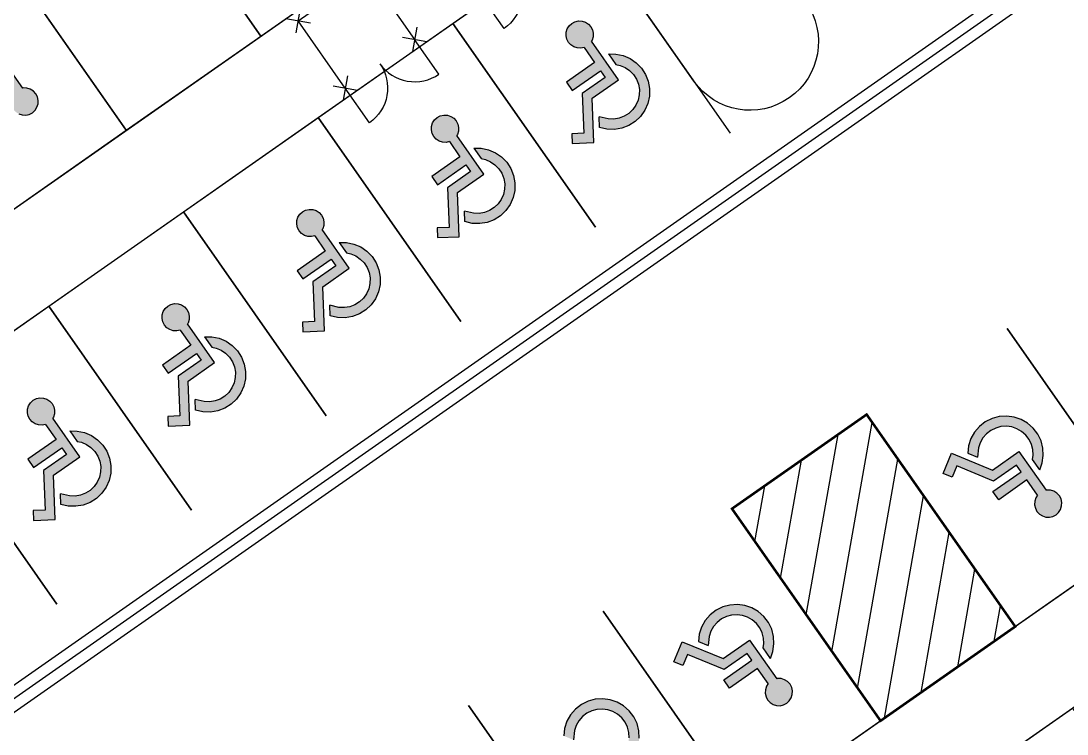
# Model space of a CAD drawing. Header units: millimetres. Extents: x 152904052 to 153933663, y 538271515 to 539240469.
# Drawn here: x 153229752 to 153250752, y 538763701 to 538778025 of the extents above; entities that cross this region are included whole.
import ezdxf

# ---------------------------------------------------------------- set-up
doc = ezdxf.new("R2010")
doc.units = ezdxf.units.MM
doc.layers.add('FENC', color=7, linetype='Continuous')
doc.layers.add('SCHM', color=9, linetype='Continuous')

# ---------------------------------------------------------------- blocks, each defined once
blk = doc.blocks.new('MF-2(H2000)')
for points in [[(48447494, 24728615), (48447141, 24728262)], [(48447141, 24728615), (48447494, 24728262)], [(48449194, 24728615), (48448841, 24728262)], [(48448841, 24728615), (48449194, 24728262)], [(48447494, 24726965), (48447141, 24726612)], [(48447141, 24726965), (48447494, 24726612)], [(48449194, 24726965), (48448841, 24726612)], [(48448841, 24726965), (48449194, 24726612)]]:
    blk.add_lwpolyline(points)
at = {"ltscale": 3}
blk.add_lwpolyline([(48447317, 24726788), (48447317, 24726788), (48447317, 24728438), (48449017, 24728438), (48449017, 24726788), (48449017, 24726788)], dxfattribs=at)
at = {"ltscale": 5}
for points in [[(48448167, 24726788, -0.414214), (48447317, 24725938), (48447317, 24726788)], [(48448167, 24726788, 0.414214), (48449017, 24725938), (48449017, 24726788)]]:
    blk.add_lwpolyline(points, format="xyb", dxfattribs=at)

msp = doc.modelspace()

# ---------------------------------------------------------------- hatches: boundary and pattern name
at = {"layer": 'SCHM'}
for points in [[(153240791.6, 538777541.7), (153240743.3, 538777594.4), (153240710.2, 538777657.9), (153240694.7, 538777727.8), (153240697.8, 538777799.3), (153240719.4, 538777867.5), (153240757.8, 538777927.9), (153240810.6, 538777976.2), (153240874.1, 538778009.3), (153240943.9, 538778024.8), (153241015.4, 538778021.7), (153241083.7, 538778000.1), (153241144, 538777961.7), (153241192.4, 538777908.9), (153241225.4, 538777845.4), (153241240.9, 538777775.6), (153241237.8, 538777704.1), (153241216.3, 538777635.8), (153241205.5, 538777618.9), (153241749.2, 538776842.5), (153241217.3, 538776470.1), (153241254.8, 538775583.9), (153240817.7, 538775565.4), (153240809.4, 538775760), (153241051.9, 538775770.3), (153241018.1, 538776568.4), (153241477.9, 538776890.4), (153241384.2, 538777024.1), (153240817.9, 538776627.6), (153240702.6, 538776792.3), (153241268.9, 538777188.8), (153241056, 538777492.8), (153240991.7, 538777478.6), (153240920.2, 538777481.7), (153240852, 538777503.2)], [(153229567.3, 538776311.5), (153229600.3, 538776248), (153229648.7, 538776195.3), (153229709.1, 538776156.8), (153229777.3, 538776135.3), (153229848.8, 538776132.2), (153229918.7, 538776147.7), (153229982.2, 538776180.7), (153230034.9, 538776229.1), (153230073.4, 538776289.4), (153230094.9, 538776357.7), (153230098, 538776429.2), (153230082.5, 538776499), (153230049.5, 538776562.5), (153230001.1, 538776615.3), (153229940.8, 538776653.7), (153229872.5, 538776675.3), (153229801, 538776678.4), (153229781.5, 538776674), (153229237.8, 538777450.5), (153228705.9, 538777078), (153227886, 538777416.4), (153227719.1, 538777011.9), (153227899.2, 538776937.6), (153227991.8, 538777162), (153228730.2, 538776857.2), (153229190, 538777179.1), (153229283.7, 538777045.4), (153228717.4, 538776648.9), (153228832.7, 538776484.2), (153229399, 538776880.7), (153229611.8, 538776576.7), (153229576.5, 538776521.1), (153229554.9, 538776452.9), (153229551.8, 538776381.4)], [(153241780.1, 538777132.6), (153241691.6, 538777151), (153241544.8, 538777360.6), (153241694.9, 538777359.5), (153241841.8, 538777328.9), (153241979.8, 538777270), (153242103.5, 538777185.2), (153242208.1, 538777077.6), (153242289.6, 538776951.6), (153242344.6, 538776812), (153242371.1, 538776664.3), (153242368.1, 538776514.3), (153242335.6, 538776367.8), (153242274.9, 538776230.5), (153242188.4, 538776107.9), (153242079.5, 538776004.7), (153241952.4, 538775924.9), (153241812.1, 538775871.7), (153241664.1, 538775847.1), (153241514.2, 538775852.1), (153241368.1, 538775886.5), (153241359.1, 538776099), (153241541.3, 538776056.1), (153241650.6, 538776052.5), (153241758.5, 538776070.4), (153241860.8, 538776109.2), (153241953.4, 538776167.4), (153242032.8, 538776242.6), (153242095.8, 538776332), (153242140, 538776432), (153242163.7, 538776538.8), (153242165.9, 538776648.1), (153242146.6, 538776755.8), (153242106.5, 538776857.5), (153242047.1, 538776949.4), (153241970.9, 538777027.8), (153241880.7, 538777089.6)], [(153238088.4, 538775648.9), (153238040.1, 538775701.6), (153238007, 538775765.1), (153237991.5, 538775835), (153237994.6, 538775906.5), (153238016.2, 538775974.7), (153238054.6, 538776035.1), (153238107.4, 538776083.4), (153238170.9, 538776116.5), (153238240.7, 538776132), (153238312.2, 538776128.8), (153238380.5, 538776107.3), (153238440.8, 538776068.9), (153238489.2, 538776016.1), (153238522.2, 538775952.6), (153238537.7, 538775882.8), (153238534.6, 538775811.3), (153238513.1, 538775743), (153238502.3, 538775726.1), (153239046, 538774949.7), (153238514.1, 538774577.3), (153238551.6, 538773691.1), (153238114.5, 538773672.6), (153238106.2, 538773867.2), (153238348.7, 538773877.5), (153238314.9, 538774675.6), (153238774.7, 538774997.6), (153238681, 538775131.3), (153238114.7, 538774734.8), (153237999.4, 538774899.5), (153238565.7, 538775296), (153238352.8, 538775600), (153238288.5, 538775585.8), (153238217, 538775588.9), (153238148.8, 538775610.4)], [(153239076.9, 538775239.8), (153238988.4, 538775258.2), (153238841.6, 538775467.8), (153238991.7, 538775466.7), (153239138.6, 538775436.1), (153239276.6, 538775377.2), (153239400.3, 538775292.3), (153239504.9, 538775184.8), (153239586.4, 538775058.8), (153239641.4, 538774919.2), (153239667.9, 538774771.5), (153239664.9, 538774621.5), (153239632.4, 538774475), (153239571.7, 538774337.7), (153239485.2, 538774215.1), (153239376.3, 538774111.9), (153239249.2, 538774032.1), (153239108.9, 538773978.9), (153238960.9, 538773954.3), (153238811, 538773959.3), (153238664.9, 538773993.7), (153238655.9, 538774206.2), (153238838.1, 538774163.3), (153238947.4, 538774159.7), (153239055.3, 538774177.6), (153239157.6, 538774216.4), (153239250.2, 538774274.6), (153239329.6, 538774349.8), (153239392.6, 538774439.2), (153239436.8, 538774539.2), (153239460.5, 538774646), (153239462.7, 538774755.3), (153239443.4, 538774863), (153239403.3, 538774964.7), (153239343.9, 538775056.6), (153239267.7, 538775135), (153239177.5, 538775196.8)], [(153235385.2, 538773756.1), (153235336.9, 538773808.8), (153235303.8, 538773872.3), (153235288.3, 538773942.2), (153235291.4, 538774013.7), (153235313, 538774081.9), (153235351.4, 538774142.3), (153235404.2, 538774190.6), (153235467.7, 538774223.7), (153235537.5, 538774239.2), (153235609, 538774236), (153235677.3, 538774214.5), (153235737.6, 538774176.1), (153235786, 538774123.3), (153235819, 538774059.8), (153235834.5, 538773990), (153235831.4, 538773918.5), (153235809.9, 538773850.2), (153235799.1, 538773833.3), (153236342.8, 538773056.9), (153235810.9, 538772684.5), (153235848.4, 538771798.3), (153235411.3, 538771779.8), (153235403, 538771974.4), (153235645.5, 538771984.7), (153235611.7, 538772782.8), (153236071.5, 538773104.7), (153235977.8, 538773238.5), (153235411.5, 538772842), (153235296.2, 538773006.7), (153235862.5, 538773403.2), (153235649.6, 538773707.2), (153235585.3, 538773693), (153235513.8, 538773696.1), (153235445.6, 538773717.6)], [(153236373.7, 538773347), (153236285.2, 538773365.4), (153236138.4, 538773575), (153236288.5, 538773573.9), (153236435.4, 538773543.3), (153236573.4, 538773484.4), (153236697.1, 538773399.5), (153236801.7, 538773292), (153236883.1, 538773166), (153236938.2, 538773026.4), (153236964.7, 538772878.7), (153236961.7, 538772728.7), (153236929.2, 538772582.2), (153236868.5, 538772444.9), (153236782, 538772322.3), (153236673.1, 538772219.1), (153236546, 538772139.3), (153236405.7, 538772086.1), (153236257.7, 538772061.5), (153236107.8, 538772066.5), (153235961.7, 538772100.9), (153235952.7, 538772313.4), (153236134.9, 538772270.5), (153236244.2, 538772266.9), (153236352.1, 538772284.8), (153236454.4, 538772323.6), (153236547, 538772381.8), (153236626.4, 538772457), (153236689.4, 538772546.4), (153236733.6, 538772646.4), (153236757.3, 538772753.2), (153236759.5, 538772862.5), (153236740.2, 538772970.2), (153236700.1, 538773071.9), (153236640.7, 538773163.8), (153236564.5, 538773242.2), (153236474.3, 538773304)], [(153232682, 538771863.3), (153232633.7, 538771916), (153232600.6, 538771979.5), (153232585.1, 538772049.4), (153232588.2, 538772120.9), (153232609.8, 538772189.1), (153232648.2, 538772249.5), (153232701, 538772297.8), (153232764.5, 538772330.9), (153232834.3, 538772346.4), (153232905.8, 538772343.2), (153232974.1, 538772321.7), (153233034.4, 538772283.3), (153233082.8, 538772230.5), (153233115.8, 538772167), (153233131.3, 538772097.2), (153233128.2, 538772025.7), (153233106.7, 538771957.4), (153233095.9, 538771940.5), (153233639.6, 538771164.1), (153233107.7, 538770791.7), (153233145.2, 538769905.5), (153232708.1, 538769887), (153232699.8, 538770081.6), (153232942.3, 538770091.9), (153232908.5, 538770890), (153233368.3, 538771211.9), (153233274.6, 538771345.7), (153232708.3, 538770949.2), (153232593, 538771113.9), (153233159.3, 538771510.4), (153232946.4, 538771814.4), (153232882.1, 538771800.2), (153232810.6, 538771803.3), (153232742.4, 538771824.8)], [(153233670.5, 538771454.1), (153233582, 538771472.6), (153233435.2, 538771682.2), (153233585.3, 538771681.1), (153233732.2, 538771650.5), (153233870.2, 538771591.6), (153233993.9, 538771506.7), (153234098.5, 538771399.2), (153234179.9, 538771273.2), (153234235, 538771133.6), (153234261.5, 538770985.9), (153234258.5, 538770835.9), (153234226, 538770689.4), (153234165.3, 538770552.1), (153234078.8, 538770429.5), (153233969.9, 538770326.3), (153233842.8, 538770246.5), (153233702.5, 538770193.3), (153233554.5, 538770168.7), (153233404.6, 538770173.7), (153233258.5, 538770208.1), (153233249.5, 538770420.6), (153233431.7, 538770377.7), (153233541, 538770374.1), (153233648.9, 538770392), (153233751.1, 538770430.8), (153233843.8, 538770489), (153233923.2, 538770564.2), (153233986.2, 538770653.6), (153234030.4, 538770753.6), (153234054.1, 538770860.4), (153234056.3, 538770969.7), (153234037, 538771077.4), (153233996.9, 538771179.1), (153233937.5, 538771271), (153233861.3, 538771349.4), (153233771.1, 538771411.2)], [(153229978.8, 538769970.5), (153229930.5, 538770023.2), (153229897.4, 538770086.7), (153229881.9, 538770156.6), (153229885, 538770228.1), (153229906.6, 538770296.3), (153229945, 538770356.7), (153229997.8, 538770405), (153230061.3, 538770438.1), (153230131.1, 538770453.6), (153230202.6, 538770450.4), (153230270.9, 538770428.9), (153230331.2, 538770390.5), (153230379.6, 538770337.7), (153230412.6, 538770274.2), (153230428.1, 538770204.4), (153230425, 538770132.9), (153230403.5, 538770064.6), (153230392.7, 538770047.7), (153230936.4, 538769271.3), (153230404.5, 538768898.9), (153230442, 538768012.7), (153230004.9, 538767994.2), (153229996.6, 538768188.8), (153230239.1, 538768199.1), (153230205.3, 538768997.2), (153230665.1, 538769319.1), (153230571.4, 538769452.9), (153230005.1, 538769056.4), (153229889.8, 538769221.1), (153230456.1, 538769617.6), (153230243.2, 538769921.6), (153230178.9, 538769907.4), (153230107.4, 538769910.5), (153230039.2, 538769932)], [(153250068.4, 538769305.5), (153250055.5, 538769216), (153250202.3, 538769006.4), (153250252.6, 538769147.8), (153250274.1, 538769296.3), (153250265.9, 538769446.1), (153250228.5, 538769591.4), (153250163.2, 538769726.5), (153250072.6, 538769846.1), (153249960.3, 538769945.6), (153249830.6, 538770021), (153249688.5, 538770069.4), (153249539.8, 538770089), (153249390.1, 538770078.9), (153249245.3, 538770039.6), (153249111, 538769972.6), (153248992.6, 538769880.5), (153248894.6, 538769766.8), (153248820.9, 538769636.2), (153248774.3, 538769493.5), (153248756.6, 538769344.5), (153248953.3, 538769263.4), (153248975.3, 538769449.3), (153249009.2, 538769553.2), (153249063, 538769648.5), (153249134.4, 538769731.3), (153249220.7, 538769798.4), (153249318.6, 538769847.3), (153249424.1, 538769876), (153249533.2, 538769883.3), (153249641.7, 538769869), (153249745.2, 538769833.7), (153249839.7, 538769778.7), (153249921.6, 538769706.3), (153249987.6, 538769619.1), (153250035.2, 538769520.6), (153250062.5, 538769414.7)], [(153230967.3, 538769561.3), (153230878.8, 538769579.8), (153230732, 538769789.4), (153230882.1, 538769788.3), (153231029, 538769757.7), (153231167, 538769698.8), (153231290.7, 538769613.9), (153231395.3, 538769506.4), (153231476.7, 538769380.3), (153231531.8, 538769240.8), (153231558.3, 538769093.1), (153231555.3, 538768943.1), (153231522.8, 538768796.6), (153231462.1, 538768659.3), (153231375.6, 538768536.7), (153231266.7, 538768433.5), (153231139.6, 538768353.7), (153230999.3, 538768300.5), (153230851.3, 538768275.9), (153230701.4, 538768280.9), (153230555.3, 538768315.3), (153230546.3, 538768527.8), (153230728.5, 538768484.9), (153230837.8, 538768481.3), (153230945.7, 538768499.2), (153231047.9, 538768538), (153231140.6, 538768596.1), (153231220, 538768671.4), (153231283, 538768760.8), (153231327.2, 538768860.8), (153231350.9, 538768967.6), (153231353.1, 538769076.9), (153231333.8, 538769184.6), (153231293.7, 538769286.3), (153231234.3, 538769378.2), (153231158.1, 538769456.6), (153231067.9, 538769518.4)], [(153250114.8, 538768236.7), (153250147.8, 538768173.2), (153250196.2, 538768120.4), (153250256.6, 538768082), (153250324.8, 538768060.5), (153250396.3, 538768057.3), (153250466.2, 538768072.8), (153250529.7, 538768105.9), (153250582.4, 538768154.2), (153250620.9, 538768214.6), (153250642.4, 538768282.8), (153250645.5, 538768354.3), (153250630, 538768424.2), (153250597, 538768487.7), (153250548.6, 538768540.5), (153250488.3, 538768578.9), (153250420, 538768600.4), (153250348.5, 538768603.5), (153250329, 538768599.2), (153249785.3, 538769375.6), (153249253.4, 538769003.2), (153248433.5, 538769341.6), (153248266.6, 538768937.1), (153248446.7, 538768862.8), (153248539.3, 538769087.2), (153249277.7, 538768782.4), (153249737.5, 538769104.3), (153249831.2, 538768970.6), (153249264.9, 538768574.1), (153249380.2, 538768409.4), (153249946.5, 538768805.9), (153250159.3, 538768501.9), (153250124, 538768446.3), (153250102.4, 538768378), (153250099.3, 538768306.6)], [(153244662, 538765519.9), (153244649.1, 538765430.5), (153244795.9, 538765220.8), (153244846.1, 538765362.2), (153244867.6, 538765510.7), (153244859.5, 538765660.5), (153244822.1, 538765805.8), (153244756.8, 538765940.9), (153244666.2, 538766060.5), (153244553.8, 538766160), (153244424.1, 538766235.4), (153244282.1, 538766283.9), (153244133.4, 538766303.4), (153243983.6, 538766293.4), (153243838.8, 538766254), (153243704.6, 538766187), (153243586.2, 538766094.9), (153243488.2, 538765981.3), (153243414.4, 538765850.6), (153243367.8, 538765707.9), (153243350.2, 538765558.9), (153243546.8, 538765477.8), (153243568.8, 538765663.7), (153243602.8, 538765767.6), (153243656.5, 538765862.9), (153243728, 538765945.7), (153243814.3, 538766012.9), (153243912.1, 538766061.7), (153244017.7, 538766090.4), (153244126.8, 538766097.7), (153244235.2, 538766083.5), (153244338.8, 538766048.2), (153244433.3, 538765993.2), (153244515.2, 538765920.7), (153244581.2, 538765833.5), (153244628.8, 538765735), (153244656.1, 538765629.1)], [(153244708.4, 538764451.1), (153244741.4, 538764387.6), (153244789.8, 538764334.9), (153244850.1, 538764296.4), (153244918.4, 538764274.9), (153244989.9, 538764271.8), (153245059.7, 538764287.3), (153245123.2, 538764320.3), (153245176, 538764368.7), (153245214.4, 538764429), (153245236, 538764497.3), (153245239.1, 538764568.8), (153245223.6, 538764638.6), (153245190.6, 538764702.1), (153245142.2, 538764754.9), (153245081.8, 538764793.3), (153245013.6, 538764814.9), (153244942.1, 538764818), (153244922.6, 538764813.6), (153244378.9, 538765590.1), (153243847, 538765217.6), (153243027.1, 538765556), (153242860.2, 538765151.5), (153243040.3, 538765077.2), (153243132.9, 538765301.6), (153243871.3, 538764996.8), (153244331.1, 538765318.7), (153244424.7, 538765185), (153243858.5, 538764788.5), (153243973.8, 538764623.8), (153244540, 538765020.3), (153244752.9, 538764716.3), (153244717.5, 538764660.7), (153244696, 538764592.5), (153244692.9, 538764521)], [(153241958.8, 538763627.1), (153241945.9, 538763537.7), (153242092.7, 538763328), (153242142.9, 538763469.4), (153242164.4, 538763617.9), (153242156.3, 538763767.7), (153242118.9, 538763913), (153242053.6, 538764048.1), (153241963, 538764167.7), (153241850.6, 538764267.2), (153241720.9, 538764342.6), (153241578.9, 538764391.1), (153241430.1, 538764410.6), (153241280.4, 538764400.6), (153241135.6, 538764361.2), (153241001.4, 538764294.2), (153240883, 538764202.1), (153240785, 538764088.5), (153240711.2, 538763957.8), (153240664.6, 538763815.1), (153240647, 538763666.1), (153240843.6, 538763585), (153240865.6, 538763770.9), (153240899.6, 538763874.8), (153240953.3, 538763970.1), (153241024.8, 538764052.9), (153241111.1, 538764120.1), (153241208.9, 538764168.9), (153241314.5, 538764197.6), (153241423.6, 538764204.9), (153241532, 538764190.7), (153241635.6, 538764155.4), (153241730.1, 538764100.4), (153241812, 538764027.9), (153241878, 538763940.7), (153241925.6, 538763842.2), (153241952.9, 538763736.3)]]:
    msp.add_hatch(color=256, dxfattribs=at).paths.add_polyline_path(points)
h = msp.add_hatch(dxfattribs=at)
h.set_pattern_fill('ANSI31', color=256, scale=200, angle=35)
h.set_pattern_definition([(80, (122940944.1, 494508698.3), (-625.352923, 110.266593), [])])
h.paths.add_polyline_path([(153247008, 538763967.6), (153249711.2, 538765860.4), (153246728.6, 538770120), (153244025.4, 538768227.2)])

# ---------------------------------------------------------------- linework, layer by layer
for p, q in [((153240757.8, 538777927.9), (153240810.6, 538777976.2)), ((153240810.6, 538777976.2), (153240874.1, 538778009.3)), ((153240874.1, 538778009.3), (153240943.9, 538778024.8)), ((153240943.9, 538778024.8), (153241015.4, 538778021.7)), ((153241015.4, 538778021.7), (153241083.7, 538778000.1)), ((153241083.7, 538778000.1), (153241144, 538777961.7)), ((153241144, 538777961.7), (153241192.4, 538777908.9)), ((153240694.7, 538777727.8), (153240697.8, 538777799.3)), ((153240697.8, 538777799.3), (153240719.4, 538777867.5)), ((153240719.4, 538777867.5), (153240757.8, 538777927.9)), ((153241192.4, 538777908.9), (153241225.4, 538777845.4)), ((153241225.4, 538777845.4), (153241240.9, 538777775.6)), ((153241240.9, 538777775.6), (153241237.8, 538777704.1)), ((153240710.2, 538777657.9), (153240694.7, 538777727.8)), ((153240743.3, 538777594.4), (153240710.2, 538777657.9)), ((153240791.6, 538777541.7), (153240743.3, 538777594.4)), ((153240852, 538777503.2), (153240791.6, 538777541.7)), ((153241216.3, 538777635.8), (153241205.5, 538777618.9)), ((153241749.2, 538776842.5), (153241205.5, 538777618.9)), ((153241237.8, 538777704.1), (153241216.3, 538777635.8)), ((153229237.8, 538777450.5), (153229781.5, 538776674)), ((153240920.2, 538777481.7), (153240852, 538777503.2)), ((153240991.7, 538777478.6), (153240920.2, 538777481.7)), ((153241056, 538777492.8), (153240991.7, 538777478.6)), ((153241056, 538777492.8), (153241268.9, 538777188.8)), ((153241544.8, 538777360.6), (153241691.6, 538777151)), ((153241544.8, 538777360.6), (153241694.9, 538777359.5)), ((153241694.9, 538777359.5), (153241841.8, 538777328.9)), ((153241841.8, 538777328.9), (153241979.8, 538777270)), ((153241268.9, 538777188.8), (153240702.6, 538776792.3)), ((153241691.6, 538777151), (153241780.1, 538777132.6)), ((153241780.1, 538777132.6), (153241880.7, 538777089.6)), ((153241979.8, 538777270), (153242103.5, 538777185.2)), ((153242103.5, 538777185.2), (153242208.1, 538777077.6)), ((153240817.9, 538776627.6), (153241384.2, 538777024.1)), ((153241384.2, 538777024.1), (153241477.9, 538776890.4)), ((153241880.7, 538777089.6), (153241970.9, 538777027.8)), ((153241970.9, 538777027.8), (153242047.1, 538776949.4)), ((153242047.1, 538776949.4), (153242106.5, 538776857.5)), ((153242208.1, 538777077.6), (153242289.6, 538776951.6)), ((153242289.6, 538776951.6), (153242344.6, 538776812)), ((153240702.6, 538776792.3), (153240817.9, 538776627.6)), ((153241477.9, 538776890.4), (153241018.1, 538776568.4)), ((153241217.3, 538776470.1), (153241749.2, 538776842.5)), ((153242106.5, 538776857.5), (153242146.6, 538776755.8)), ((153242146.6, 538776755.8), (153242165.9, 538776648.1)), ((153242344.6, 538776812), (153242371.1, 538776664.3)), ((153229801, 538776678.4), (153229781.5, 538776674)), ((153229872.5, 538776675.3), (153229801, 538776678.4)), ((153229940.8, 538776653.7), (153229872.5, 538776675.3)), ((153230001.1, 538776615.3), (153229940.8, 538776653.7)), ((153230049.5, 538776562.5), (153230001.1, 538776615.3)), ((153230082.5, 538776499), (153230049.5, 538776562.5)), ((153230098, 538776429.2), (153230082.5, 538776499)), ((153241018.1, 538776568.4), (153241051.9, 538775770.3)), ((153242163.7, 538776538.8), (153242140, 538776432)), ((153242165.9, 538776648.1), (153242163.7, 538776538.8)), ((153242368.1, 538776514.3), (153242335.6, 538776367.8)), ((153242371.1, 538776664.3), (153242368.1, 538776514.3)), ((153230034.9, 538776229.1), (153230073.4, 538776289.4)), ((153230073.4, 538776289.4), (153230094.9, 538776357.7)), ((153230094.9, 538776357.7), (153230098, 538776429.2)), ((153241254.8, 538775583.9), (153241217.3, 538776470.1)), ((153242095.8, 538776332), (153242032.8, 538776242.6)), ((153242140, 538776432), (153242095.8, 538776332)), ((153242335.6, 538776367.8), (153242274.9, 538776230.5)), ((153229709.1, 538776156.8), (153229777.3, 538776135.3)), ((153229777.3, 538776135.3), (153229848.8, 538776132.2)), ((153229848.8, 538776132.2), (153229918.7, 538776147.7)), ((153229918.7, 538776147.7), (153229982.2, 538776180.7)), ((153229982.2, 538776180.7), (153230034.9, 538776229.1)), ((153238054.6, 538776035.1), (153238107.4, 538776083.4)), ((153238107.4, 538776083.4), (153238170.9, 538776116.5)), ((153238170.9, 538776116.5), (153238240.7, 538776132)), ((153238240.7, 538776132), (153238312.2, 538776128.8)), ((153238312.2, 538776128.8), (153238380.5, 538776107.3)), ((153238380.5, 538776107.3), (153238440.8, 538776068.9)), ((153238440.8, 538776068.9), (153238489.2, 538776016.1)), ((153241368.1, 538775886.5), (153241359.1, 538776099)), ((153241541.3, 538776056.1), (153241359.1, 538776099)), ((153241758.5, 538776070.4), (153241650.6, 538776052.5)), ((153241860.8, 538776109.2), (153241758.5, 538776070.4)), ((153241953.4, 538776167.4), (153241860.8, 538776109.2)), ((153242032.8, 538776242.6), (153241953.4, 538776167.4)), ((153242188.4, 538776107.9), (153242079.5, 538776004.7)), ((153242274.9, 538776230.5), (153242188.4, 538776107.9)), ((153237991.5, 538775835), (153237994.6, 538775906.5)), ((153237994.6, 538775906.5), (153238016.2, 538775974.7)), ((153238016.2, 538775974.7), (153238054.6, 538776035.1)), ((153238489.2, 538776016.1), (153238522.2, 538775952.6)), ((153238522.2, 538775952.6), (153238537.7, 538775882.8)), ((153238537.7, 538775882.8), (153238534.6, 538775811.3)), ((153241514.2, 538775852.1), (153241368.1, 538775886.5)), ((153241650.6, 538776052.5), (153241541.3, 538776056.1)), ((153241812.1, 538775871.7), (153241664.1, 538775847.1)), ((153241952.4, 538775924.9), (153241812.1, 538775871.7)), ((153242079.5, 538776004.7), (153241952.4, 538775924.9)), ((153238007, 538775765.1), (153237991.5, 538775835)), ((153238040.1, 538775701.6), (153238007, 538775765.1)), ((153238088.4, 538775648.9), (153238040.1, 538775701.6)), ((153238148.8, 538775610.4), (153238088.4, 538775648.9)), ((153238513.1, 538775743), (153238502.3, 538775726.1)), ((153239046, 538774949.7), (153238502.3, 538775726.1)), ((153238534.6, 538775811.3), (153238513.1, 538775743)), ((153241051.9, 538775770.3), (153240809.4, 538775760)), ((153240809.4, 538775760), (153240817.7, 538775565.4)), ((153241664.1, 538775847.1), (153241514.2, 538775852.1)), ((153238217, 538775588.9), (153238148.8, 538775610.4)), ((153238288.5, 538775585.8), (153238217, 538775588.9)), ((153238352.8, 538775600), (153238288.5, 538775585.8)), ((153238352.8, 538775600), (153238565.7, 538775296)), ((153238841.6, 538775467.8), (153238988.4, 538775258.2)), ((153238841.6, 538775467.8), (153238991.7, 538775466.7)), ((153238991.7, 538775466.7), (153239138.6, 538775436.1)), ((153240817.7, 538775565.4), (153241254.8, 538775583.9)), ((153238565.7, 538775296), (153237999.4, 538774899.5)), ((153238988.4, 538775258.2), (153239076.9, 538775239.8)), ((153239076.9, 538775239.8), (153239177.5, 538775196.8)), ((153239138.6, 538775436.1), (153239276.6, 538775377.2)), ((153239276.6, 538775377.2), (153239400.3, 538775292.3)), ((153239400.3, 538775292.3), (153239504.9, 538775184.8)), ((153238114.7, 538774734.8), (153238681, 538775131.3)), ((153238681, 538775131.3), (153238774.7, 538774997.6)), ((153239177.5, 538775196.8), (153239267.7, 538775135)), ((153239267.7, 538775135), (153239343.9, 538775056.6)), ((153239343.9, 538775056.6), (153239403.3, 538774964.7)), ((153239504.9, 538775184.8), (153239586.4, 538775058.8)), ((153239586.4, 538775058.8), (153239641.4, 538774919.2)), ((153237999.4, 538774899.5), (153238114.7, 538774734.8)), ((153238774.7, 538774997.6), (153238314.9, 538774675.6)), ((153238514.1, 538774577.3), (153239046, 538774949.7)), ((153239403.3, 538774964.7), (153239443.4, 538774863)), ((153239443.4, 538774863), (153239462.7, 538774755.3)), ((153239641.4, 538774919.2), (153239667.9, 538774771.5)), ((153238314.9, 538774675.6), (153238348.7, 538773877.5)), ((153239460.5, 538774646), (153239436.8, 538774539.2)), ((153239462.7, 538774755.3), (153239460.5, 538774646)), ((153239664.9, 538774621.5), (153239632.4, 538774475)), ((153239667.9, 538774771.5), (153239664.9, 538774621.5)), ((153238551.6, 538773691.1), (153238514.1, 538774577.3)), ((153239392.6, 538774439.2), (153239329.6, 538774349.8)), ((153239436.8, 538774539.2), (153239392.6, 538774439.2)), ((153239632.4, 538774475), (153239571.7, 538774337.7)), ((153235351.4, 538774142.3), (153235404.2, 538774190.6)), ((153235404.2, 538774190.6), (153235467.7, 538774223.7)), ((153235467.7, 538774223.7), (153235537.5, 538774239.2)), ((153235537.5, 538774239.2), (153235609, 538774236)), ((153235609, 538774236), (153235677.3, 538774214.5)), ((153235677.3, 538774214.5), (153235737.6, 538774176.1)), ((153238664.9, 538773993.7), (153238655.9, 538774206.2)), ((153238838.1, 538774163.3), (153238655.9, 538774206.2)), ((153239157.6, 538774216.4), (153239055.3, 538774177.6)), ((153239250.2, 538774274.6), (153239157.6, 538774216.4)), ((153239329.6, 538774349.8), (153239250.2, 538774274.6)), ((153239485.2, 538774215.1), (153239376.3, 538774111.9)), ((153239571.7, 538774337.7), (153239485.2, 538774215.1)), ((153235288.3, 538773942.2), (153235291.4, 538774013.7)), ((153235291.4, 538774013.7), (153235313, 538774081.9)), ((153235313, 538774081.9), (153235351.4, 538774142.3)), ((153235737.6, 538774176.1), (153235786, 538774123.3)), ((153235786, 538774123.3), (153235819, 538774059.8)), ((153235819, 538774059.8), (153235834.5, 538773990)), ((153235834.5, 538773990), (153235831.4, 538773918.5)), ((153238811, 538773959.3), (153238664.9, 538773993.7)), ((153238947.4, 538774159.7), (153238838.1, 538774163.3)), ((153239055.3, 538774177.6), (153238947.4, 538774159.7)), ((153239108.9, 538773978.9), (153238960.9, 538773954.3)), ((153239249.2, 538774032.1), (153239108.9, 538773978.9)), ((153239376.3, 538774111.9), (153239249.2, 538774032.1)), ((153235303.8, 538773872.3), (153235288.3, 538773942.2)), ((153235336.9, 538773808.8), (153235303.8, 538773872.3)), ((153235385.2, 538773756.1), (153235336.9, 538773808.8)), ((153235809.9, 538773850.2), (153235799.1, 538773833.3)), ((153236342.8, 538773056.9), (153235799.1, 538773833.3)), ((153235831.4, 538773918.5), (153235809.9, 538773850.2)), ((153238348.7, 538773877.5), (153238106.2, 538773867.2)), ((153238106.2, 538773867.2), (153238114.5, 538773672.6)), ((153238960.9, 538773954.3), (153238811, 538773959.3)), ((153235445.6, 538773717.6), (153235385.2, 538773756.1)), ((153235513.8, 538773696.1), (153235445.6, 538773717.6)), ((153235585.3, 538773693), (153235513.8, 538773696.1)), ((153235649.6, 538773707.2), (153235585.3, 538773693)), ((153235649.6, 538773707.2), (153235862.5, 538773403.2)), ((153236138.4, 538773575), (153236285.2, 538773365.4)), ((153236138.4, 538773575), (153236288.5, 538773573.9)), ((153236288.5, 538773573.9), (153236435.4, 538773543.3)), ((153238114.5, 538773672.6), (153238551.6, 538773691.1)), ((153235862.5, 538773403.2), (153235296.2, 538773006.7)), ((153236285.2, 538773365.4), (153236373.7, 538773347)), ((153236373.7, 538773347), (153236474.3, 538773304)), ((153236435.4, 538773543.3), (153236573.4, 538773484.4)), ((153236573.4, 538773484.4), (153236697.1, 538773399.5)), ((153236697.1, 538773399.5), (153236801.7, 538773292)), ((153235411.5, 538772842), (153235977.8, 538773238.5)), ((153235977.8, 538773238.5), (153236071.5, 538773104.7)), ((153236474.3, 538773304), (153236564.5, 538773242.2)), ((153236564.5, 538773242.2), (153236640.7, 538773163.8)), ((153236640.7, 538773163.8), (153236700.1, 538773071.9)), ((153236801.7, 538773292), (153236883.1, 538773166)), ((153236883.1, 538773166), (153236938.2, 538773026.4)), ((153235296.2, 538773006.7), (153235411.5, 538772842)), ((153236071.5, 538773104.7), (153235611.7, 538772782.8)), ((153235810.9, 538772684.5), (153236342.8, 538773056.9)), ((153236700.1, 538773071.9), (153236740.2, 538772970.2)), ((153236740.2, 538772970.2), (153236759.5, 538772862.5)), ((153236938.2, 538773026.4), (153236964.7, 538772878.7)), ((153235611.7, 538772782.8), (153235645.5, 538771984.7)), ((153236757.3, 538772753.2), (153236733.6, 538772646.4)), ((153236759.5, 538772862.5), (153236757.3, 538772753.2)), ((153236961.7, 538772728.7), (153236929.2, 538772582.2)), ((153236964.7, 538772878.7), (153236961.7, 538772728.7)), ((153235848.4, 538771798.3), (153235810.9, 538772684.5)), ((153236689.4, 538772546.4), (153236626.4, 538772457)), ((153236733.6, 538772646.4), (153236689.4, 538772546.4)), ((153236929.2, 538772582.2), (153236868.5, 538772444.9)), ((153232648.2, 538772249.5), (153232701, 538772297.8)), ((153232701, 538772297.8), (153232764.5, 538772330.9)), ((153232764.5, 538772330.9), (153232834.3, 538772346.4)), ((153232834.3, 538772346.4), (153232905.8, 538772343.2)), ((153232905.8, 538772343.2), (153232974.1, 538772321.7)), ((153232974.1, 538772321.7), (153233034.4, 538772283.3)), ((153235961.7, 538772100.9), (153235952.7, 538772313.4)), ((153236134.9, 538772270.5), (153235952.7, 538772313.4)), ((153236454.4, 538772323.6), (153236352.1, 538772284.8)), ((153236547, 538772381.8), (153236454.4, 538772323.6)), ((153236626.4, 538772457), (153236547, 538772381.8)), ((153236782, 538772322.3), (153236673.1, 538772219.1)), ((153236868.5, 538772444.9), (153236782, 538772322.3)), ((153232585.1, 538772049.4), (153232588.2, 538772120.9)), ((153232588.2, 538772120.9), (153232609.8, 538772189.1)), ((153232609.8, 538772189.1), (153232648.2, 538772249.5)), ((153233034.4, 538772283.3), (153233082.8, 538772230.5)), ((153233082.8, 538772230.5), (153233115.8, 538772167)), ((153233115.8, 538772167), (153233131.3, 538772097.2)), ((153233131.3, 538772097.2), (153233128.2, 538772025.7)), ((153236107.8, 538772066.5), (153235961.7, 538772100.9)), ((153236244.2, 538772266.9), (153236134.9, 538772270.5)), ((153236352.1, 538772284.8), (153236244.2, 538772266.9)), ((153236405.7, 538772086.1), (153236257.7, 538772061.5)), ((153236546, 538772139.3), (153236405.7, 538772086.1)), ((153236673.1, 538772219.1), (153236546, 538772139.3)), ((153232600.6, 538771979.5), (153232585.1, 538772049.4)), ((153232633.7, 538771916), (153232600.6, 538771979.5)), ((153232682, 538771863.3), (153232633.7, 538771916)), ((153233106.7, 538771957.4), (153233095.9, 538771940.5)), ((153233639.6, 538771164.1), (153233095.9, 538771940.5)), ((153233128.2, 538772025.7), (153233106.7, 538771957.4)), ((153235645.5, 538771984.7), (153235403, 538771974.4)), ((153235403, 538771974.4), (153235411.3, 538771779.8)), ((153236257.7, 538772061.5), (153236107.8, 538772066.5)), ((153232742.4, 538771824.8), (153232682, 538771863.3)), ((153232810.6, 538771803.3), (153232742.4, 538771824.8)), ((153232882.1, 538771800.2), (153232810.6, 538771803.3)), ((153232946.4, 538771814.4), (153232882.1, 538771800.2)), ((153232946.4, 538771814.4), (153233159.3, 538771510.4)), ((153233435.2, 538771682.2), (153233582, 538771472.6)), ((153233435.2, 538771682.2), (153233585.3, 538771681.1)), ((153233585.3, 538771681.1), (153233732.2, 538771650.5)), ((153235411.3, 538771779.8), (153235848.4, 538771798.3)), ((153233159.3, 538771510.4), (153232593, 538771113.9)), ((153233582, 538771472.6), (153233670.5, 538771454.1)), ((153233670.5, 538771454.1), (153233771.1, 538771411.2)), ((153233732.2, 538771650.5), (153233870.2, 538771591.6)), ((153233870.2, 538771591.6), (153233993.9, 538771506.7)), ((153233993.9, 538771506.7), (153234098.5, 538771399.2)), ((153232708.3, 538770949.2), (153233274.6, 538771345.7)), ((153233274.6, 538771345.7), (153233368.3, 538771211.9)), ((153233771.1, 538771411.2), (153233861.3, 538771349.4)), ((153233861.3, 538771349.4), (153233937.5, 538771271)), ((153233937.5, 538771271), (153233996.9, 538771179.1)), ((153234098.5, 538771399.2), (153234179.9, 538771273.2)), ((153234179.9, 538771273.2), (153234235, 538771133.6)), ((153232593, 538771113.9), (153232708.3, 538770949.2)), ((153233368.3, 538771211.9), (153232908.5, 538770890)), ((153233107.7, 538770791.7), (153233639.6, 538771164.1)), ((153233996.9, 538771179.1), (153234037, 538771077.4)), ((153234037, 538771077.4), (153234056.3, 538770969.7)), ((153234235, 538771133.6), (153234261.5, 538770985.9)), ((153232908.5, 538770890), (153232942.3, 538770091.9)), ((153234054.1, 538770860.4), (153234030.4, 538770753.6)), ((153234056.3, 538770969.7), (153234054.1, 538770860.4)), ((153234258.5, 538770835.9), (153234226, 538770689.4)), ((153234261.5, 538770985.9), (153234258.5, 538770835.9)), ((153233145.2, 538769905.5), (153233107.7, 538770791.7)), ((153233986.2, 538770653.6), (153233923.2, 538770564.2)), ((153234030.4, 538770753.6), (153233986.2, 538770653.6)), ((153234226, 538770689.4), (153234165.3, 538770552.1)), ((153229945, 538770356.7), (153229997.8, 538770405)), ((153229997.8, 538770405), (153230061.3, 538770438.1)), ((153230061.3, 538770438.1), (153230131.1, 538770453.6)), ((153230131.1, 538770453.6), (153230202.6, 538770450.4)), ((153230202.6, 538770450.4), (153230270.9, 538770428.9)), ((153230270.9, 538770428.9), (153230331.2, 538770390.5)), ((153233258.5, 538770208.1), (153233249.5, 538770420.6)), ((153233431.7, 538770377.7), (153233249.5, 538770420.6)), ((153233751.1, 538770430.8), (153233648.9, 538770392)), ((153233843.8, 538770489), (153233751.1, 538770430.8)), ((153233923.2, 538770564.2), (153233843.8, 538770489)), ((153234078.8, 538770429.5), (153233969.9, 538770326.3)), ((153234165.3, 538770552.1), (153234078.8, 538770429.5)), ((153229881.9, 538770156.6), (153229885, 538770228.1)), ((153229885, 538770228.1), (153229906.6, 538770296.3)), ((153229906.6, 538770296.3), (153229945, 538770356.7)), ((153230331.2, 538770390.5), (153230379.6, 538770337.7)), ((153230379.6, 538770337.7), (153230412.6, 538770274.2)), ((153230412.6, 538770274.2), (153230428.1, 538770204.4)), ((153230428.1, 538770204.4), (153230425, 538770132.9)), ((153233404.6, 538770173.7), (153233258.5, 538770208.1)), ((153233541, 538770374.1), (153233431.7, 538770377.7)), ((153233648.9, 538770392), (153233541, 538770374.1)), ((153233702.5, 538770193.3), (153233554.5, 538770168.7)), ((153233842.8, 538770246.5), (153233702.5, 538770193.3)), ((153233969.9, 538770326.3), (153233842.8, 538770246.5)), ((153229897.4, 538770086.7), (153229881.9, 538770156.6)), ((153229930.5, 538770023.2), (153229897.4, 538770086.7)), ((153229978.8, 538769970.5), (153229930.5, 538770023.2)), ((153230403.5, 538770064.6), (153230392.7, 538770047.7)), ((153230936.4, 538769271.3), (153230392.7, 538770047.7)), ((153230425, 538770132.9), (153230403.5, 538770064.6)), ((153232942.3, 538770091.9), (153232699.8, 538770081.6)), ((153232699.8, 538770081.6), (153232708.1, 538769887)), ((153233554.5, 538770168.7), (153233404.6, 538770173.7)), ((153249245.3, 538770039.6), (153249111, 538769972.6)), ((153249390.1, 538770078.9), (153249245.3, 538770039.6)), ((153249539.8, 538770089), (153249390.1, 538770078.9)), ((153249688.5, 538770069.4), (153249539.8, 538770089)), ((153249830.6, 538770021), (153249688.5, 538770069.4)), ((153249960.3, 538769945.6), (153249830.6, 538770021)), ((153230039.2, 538769932), (153229978.8, 538769970.5)), ((153230107.4, 538769910.5), (153230039.2, 538769932)), ((153230178.9, 538769907.4), (153230107.4, 538769910.5)), ((153230243.2, 538769921.6), (153230178.9, 538769907.4)), ((153230243.2, 538769921.6), (153230456.1, 538769617.6)), ((153230732, 538769789.4), (153230878.8, 538769579.8)), ((153230732, 538769789.4), (153230882.1, 538769788.3)), ((153230882.1, 538769788.3), (153231029, 538769757.7)), ((153232708.1, 538769887), (153233145.2, 538769905.5)), ((153248992.6, 538769880.5), (153248894.6, 538769766.8)), ((153249111, 538769972.6), (153248992.6, 538769880.5)), ((153249220.7, 538769798.4), (153249134.4, 538769731.3)), ((153249318.6, 538769847.3), (153249220.7, 538769798.4)), ((153249424.1, 538769876), (153249318.6, 538769847.3)), ((153249533.2, 538769883.3), (153249424.1, 538769876)), ((153249641.7, 538769869), (153249533.2, 538769883.3)), ((153249745.2, 538769833.7), (153249641.7, 538769869)), ((153249839.7, 538769778.7), (153249745.2, 538769833.7)), ((153249921.6, 538769706.3), (153249839.7, 538769778.7)), ((153250072.6, 538769846.1), (153249960.3, 538769945.6)), ((153250163.2, 538769726.5), (153250072.6, 538769846.1)), ((153230456.1, 538769617.6), (153229889.8, 538769221.1)), ((153230878.8, 538769579.8), (153230967.3, 538769561.3)), ((153230967.3, 538769561.3), (153231067.9, 538769518.4)), ((153231029, 538769757.7), (153231167, 538769698.8)), ((153231167, 538769698.8), (153231290.7, 538769613.9)), ((153231290.7, 538769613.9), (153231395.3, 538769506.4)), ((153248820.9, 538769636.2), (153248774.3, 538769493.5)), ((153248894.6, 538769766.8), (153248820.9, 538769636.2)), ((153249063, 538769648.5), (153249009.2, 538769553.2)), ((153249134.4, 538769731.3), (153249063, 538769648.5)), ((153249987.6, 538769619.1), (153249921.6, 538769706.3)), ((153250035.2, 538769520.6), (153249987.6, 538769619.1)), ((153250228.5, 538769591.4), (153250163.2, 538769726.5)), ((153250265.9, 538769446.1), (153250228.5, 538769591.4)), ((153230005.1, 538769056.4), (153230571.4, 538769452.9)), ((153230571.4, 538769452.9), (153230665.1, 538769319.1)), ((153231067.9, 538769518.4), (153231158.1, 538769456.6)), ((153231158.1, 538769456.6), (153231234.3, 538769378.2)), ((153231234.3, 538769378.2), (153231293.7, 538769286.3)), ((153231395.3, 538769506.4), (153231476.7, 538769380.3)), ((153231476.7, 538769380.3), (153231531.8, 538769240.8)), ((153248774.3, 538769493.5), (153248756.6, 538769344.5)), ((153248975.3, 538769449.3), (153248953.3, 538769263.4)), ((153249009.2, 538769553.2), (153248975.3, 538769449.3)), ((153249253.4, 538769003.2), (153249785.3, 538769375.6)), ((153249785.3, 538769375.6), (153250329, 538768599.2)), ((153250062.5, 538769414.7), (153250035.2, 538769520.6)), ((153250068.4, 538769305.5), (153250062.5, 538769414.7)), ((153250274.1, 538769296.3), (153250265.9, 538769446.1)), ((153229889.8, 538769221.1), (153230005.1, 538769056.4)), ((153230665.1, 538769319.1), (153230205.3, 538768997.2)), ((153230404.5, 538768898.9), (153230936.4, 538769271.3)), ((153231293.7, 538769286.3), (153231333.8, 538769184.6)), ((153231333.8, 538769184.6), (153231353.1, 538769076.9)), ((153231531.8, 538769240.8), (153231558.3, 538769093.1)), ((153248266.6, 538768937.1), (153248433.5, 538769341.6)), ((153248433.5, 538769341.6), (153249253.4, 538769003.2)), ((153248756.6, 538769344.5), (153248953.3, 538769263.4)), ((153250055.5, 538769216), (153250068.4, 538769305.5)), ((153250202.3, 538769006.4), (153250055.5, 538769216)), ((153250202.3, 538769006.4), (153250252.6, 538769147.8)), ((153250252.6, 538769147.8), (153250274.1, 538769296.3)), ((153230205.3, 538768997.2), (153230239.1, 538768199.1)), ((153231350.9, 538768967.6), (153231327.2, 538768860.8)), ((153231353.1, 538769076.9), (153231350.9, 538768967.6)), ((153231555.3, 538768943.1), (153231522.8, 538768796.6)), ((153231558.3, 538769093.1), (153231555.3, 538768943.1)), ((153248446.7, 538768862.8), (153248266.6, 538768937.1)), ((153248539.3, 538769087.2), (153248446.7, 538768862.8)), ((153249277.7, 538768782.4), (153248539.3, 538769087.2)), ((153249264.9, 538768574.1), (153249831.2, 538768970.6)), ((153249737.5, 538769104.3), (153249277.7, 538768782.4)), ((153249831.2, 538768970.6), (153249737.5, 538769104.3)), ((153230442, 538768012.7), (153230404.5, 538768898.9)), ((153231283, 538768760.8), (153231220, 538768671.4)), ((153231327.2, 538768860.8), (153231283, 538768760.8)), ((153231522.8, 538768796.6), (153231462.1, 538768659.3)), ((153249946.5, 538768805.9), (153249380.2, 538768409.4)), ((153250159.3, 538768501.9), (153249946.5, 538768805.9)), ((153230555.3, 538768315.3), (153230546.3, 538768527.8)), ((153230728.5, 538768484.9), (153230546.3, 538768527.8)), ((153231047.9, 538768538), (153230945.7, 538768499.2)), ((153231140.6, 538768596.1), (153231047.9, 538768538)), ((153231220, 538768671.4), (153231140.6, 538768596.1)), ((153231375.6, 538768536.7), (153231266.7, 538768433.5)), ((153231462.1, 538768659.3), (153231375.6, 538768536.7)), ((153249380.2, 538768409.4), (153249264.9, 538768574.1)), ((153250348.5, 538768603.5), (153250329, 538768599.2)), ((153250420, 538768600.4), (153250348.5, 538768603.5)), ((153250488.3, 538768578.9), (153250420, 538768600.4)), ((153250548.6, 538768540.5), (153250488.3, 538768578.9)), ((153250597, 538768487.7), (153250548.6, 538768540.5)), ((153230701.4, 538768280.9), (153230555.3, 538768315.3)), ((153230837.8, 538768481.3), (153230728.5, 538768484.9)), ((153230945.7, 538768499.2), (153230837.8, 538768481.3)), ((153230999.3, 538768300.5), (153230851.3, 538768275.9)), ((153231139.6, 538768353.7), (153230999.3, 538768300.5)), ((153231266.7, 538768433.5), (153231139.6, 538768353.7)), ((153250102.4, 538768378), (153250099.3, 538768306.6)), ((153250099.3, 538768306.6), (153250114.8, 538768236.7)), ((153250124, 538768446.3), (153250102.4, 538768378)), ((153250159.3, 538768501.9), (153250124, 538768446.3)), ((153250630, 538768424.2), (153250597, 538768487.7)), ((153250645.5, 538768354.3), (153250630, 538768424.2)), ((153250642.4, 538768282.8), (153250645.5, 538768354.3)), ((153230239.1, 538768199.1), (153229996.6, 538768188.8)), ((153229996.6, 538768188.8), (153230004.9, 538767994.2)), ((153230851.3, 538768275.9), (153230701.4, 538768280.9)), ((153250114.8, 538768236.7), (153250147.8, 538768173.2)), ((153250147.8, 538768173.2), (153250196.2, 538768120.4)), ((153250196.2, 538768120.4), (153250256.6, 538768082)), ((153250466.2, 538768072.8), (153250529.7, 538768105.9)), ((153250529.7, 538768105.9), (153250582.4, 538768154.2)), ((153250582.4, 538768154.2), (153250620.9, 538768214.6)), ((153250620.9, 538768214.6), (153250642.4, 538768282.8)), ((153230004.9, 538767994.2), (153230442, 538768012.7)), ((153250256.6, 538768082), (153250324.8, 538768060.5)), ((153250324.8, 538768060.5), (153250396.3, 538768057.3)), ((153250396.3, 538768057.3), (153250466.2, 538768072.8)), ((153243838.8, 538766254), (153243704.6, 538766187)), ((153243983.6, 538766293.4), (153243838.8, 538766254)), ((153244133.4, 538766303.4), (153243983.6, 538766293.4)), ((153244282.1, 538766283.9), (153244133.4, 538766303.4)), ((153244424.1, 538766235.4), (153244282.1, 538766283.9)), ((153244553.8, 538766160), (153244424.1, 538766235.4)), ((153243586.2, 538766094.9), (153243488.2, 538765981.3)), ((153243704.6, 538766187), (153243586.2, 538766094.9)), ((153243814.3, 538766012.9), (153243728, 538765945.7)), ((153243912.1, 538766061.7), (153243814.3, 538766012.9)), ((153244017.7, 538766090.4), (153243912.1, 538766061.7)), ((153244126.8, 538766097.7), (153244017.7, 538766090.4)), ((153244235.2, 538766083.5), (153244126.8, 538766097.7)), ((153244338.8, 538766048.2), (153244235.2, 538766083.5)), ((153244433.3, 538765993.2), (153244338.8, 538766048.2)), ((153244515.2, 538765920.7), (153244433.3, 538765993.2)), ((153244666.2, 538766060.5), (153244553.8, 538766160)), ((153244756.8, 538765940.9), (153244666.2, 538766060.5)), ((153243414.4, 538765850.6), (153243367.8, 538765707.9)), ((153243488.2, 538765981.3), (153243414.4, 538765850.6)), ((153243656.5, 538765862.9), (153243602.8, 538765767.6)), ((153243728, 538765945.7), (153243656.5, 538765862.9)), ((153244581.2, 538765833.5), (153244515.2, 538765920.7)), ((153244628.8, 538765735), (153244581.2, 538765833.5)), ((153244822.1, 538765805.8), (153244756.8, 538765940.9)), ((153244859.5, 538765660.5), (153244822.1, 538765805.8)), ((153243367.8, 538765707.9), (153243350.2, 538765558.9)), ((153243568.8, 538765663.7), (153243546.8, 538765477.8)), ((153243602.8, 538765767.6), (153243568.8, 538765663.7)), ((153243847, 538765217.6), (153244378.9, 538765590.1)), ((153244378.9, 538765590.1), (153244922.6, 538764813.6)), ((153244656.1, 538765629.1), (153244628.8, 538765735)), ((153244662, 538765519.9), (153244656.1, 538765629.1)), ((153244867.6, 538765510.7), (153244859.5, 538765660.5)), ((153242860.2, 538765151.5), (153243027.1, 538765556)), ((153243027.1, 538765556), (153243847, 538765217.6)), ((153243350.2, 538765558.9), (153243546.8, 538765477.8)), ((153244649.1, 538765430.5), (153244662, 538765519.9)), ((153244795.9, 538765220.8), (153244649.1, 538765430.5)), ((153244795.9, 538765220.8), (153244846.1, 538765362.2)), ((153244846.1, 538765362.2), (153244867.6, 538765510.7)), ((153243040.3, 538765077.2), (153242860.2, 538765151.5)), ((153243132.9, 538765301.6), (153243040.3, 538765077.2)), ((153243871.3, 538764996.8), (153243132.9, 538765301.6)), ((153243858.5, 538764788.5), (153244424.7, 538765185)), ((153244331.1, 538765318.7), (153243871.3, 538764996.8)), ((153244424.7, 538765185), (153244331.1, 538765318.7)), ((153244540, 538765020.3), (153243973.8, 538764623.8)), ((153244752.9, 538764716.3), (153244540, 538765020.3)), ((153243973.8, 538764623.8), (153243858.5, 538764788.5)), ((153244942.1, 538764818), (153244922.6, 538764813.6)), ((153245013.6, 538764814.9), (153244942.1, 538764818)), ((153245081.8, 538764793.3), (153245013.6, 538764814.9)), ((153245142.2, 538764754.9), (153245081.8, 538764793.3)), ((153245190.6, 538764702.1), (153245142.2, 538764754.9)), ((153244696, 538764592.5), (153244692.9, 538764521)), ((153244692.9, 538764521), (153244708.4, 538764451.1)), ((153244717.5, 538764660.7), (153244696, 538764592.5)), ((153244752.9, 538764716.3), (153244717.5, 538764660.7)), ((153245223.6, 538764638.6), (153245190.6, 538764702.1)), ((153245239.1, 538764568.8), (153245223.6, 538764638.6)), ((153245236, 538764497.3), (153245239.1, 538764568.8)), ((153241135.6, 538764361.2), (153241001.4, 538764294.2)), ((153241280.4, 538764400.6), (153241135.6, 538764361.2)), ((153241430.1, 538764410.6), (153241280.4, 538764400.6)), ((153241578.9, 538764391.1), (153241430.1, 538764410.6)), ((153241720.9, 538764342.6), (153241578.9, 538764391.1)), ((153241850.6, 538764267.2), (153241720.9, 538764342.6)), ((153244708.4, 538764451.1), (153244741.4, 538764387.6)), ((153244741.4, 538764387.6), (153244789.8, 538764334.9)), ((153244789.8, 538764334.9), (153244850.1, 538764296.4)), ((153245059.7, 538764287.3), (153245123.2, 538764320.3)), ((153245123.2, 538764320.3), (153245176, 538764368.7)), ((153245176, 538764368.7), (153245214.4, 538764429)), ((153245214.4, 538764429), (153245236, 538764497.3)), ((153240883, 538764202.1), (153240785, 538764088.5)), ((153241001.4, 538764294.2), (153240883, 538764202.1)), ((153241111.1, 538764120.1), (153241024.8, 538764052.9)), ((153241208.9, 538764168.9), (153241111.1, 538764120.1)), ((153241314.5, 538764197.6), (153241208.9, 538764168.9)), ((153241423.6, 538764204.9), (153241314.5, 538764197.6)), ((153241532, 538764190.7), (153241423.6, 538764204.9)), ((153241635.6, 538764155.4), (153241532, 538764190.7)), ((153241730.1, 538764100.4), (153241635.6, 538764155.4)), ((153241812, 538764027.9), (153241730.1, 538764100.4)), ((153241963, 538764167.7), (153241850.6, 538764267.2)), ((153242053.6, 538764048.1), (153241963, 538764167.7)), ((153244850.1, 538764296.4), (153244918.4, 538764274.9)), ((153244918.4, 538764274.9), (153244989.9, 538764271.8)), ((153244989.9, 538764271.8), (153245059.7, 538764287.3)), ((153240711.2, 538763957.8), (153240664.6, 538763815.1)), ((153240785, 538764088.5), (153240711.2, 538763957.8)), ((153240953.3, 538763970.1), (153240899.6, 538763874.8)), ((153241024.8, 538764052.9), (153240953.3, 538763970.1)), ((153241878, 538763940.7), (153241812, 538764027.9)), ((153241925.6, 538763842.2), (153241878, 538763940.7)), ((153242118.9, 538763913), (153242053.6, 538764048.1)), ((153242156.3, 538763767.7), (153242118.9, 538763913)), ((153240664.6, 538763815.1), (153240647, 538763666.1)), ((153240865.6, 538763770.9), (153240843.6, 538763585)), ((153240899.6, 538763874.8), (153240865.6, 538763770.9)), ((153241952.9, 538763736.3), (153241925.6, 538763842.2)), ((153241958.8, 538763627.1), (153241952.9, 538763736.3)), ((153242164.4, 538763617.9), (153242156.3, 538763767.7))]:
    msp.add_line(p, q, dxfattribs=at)
at = {"layer": 'SCHM', "ltscale": 0.0008}
for points in [[(153126885.8, 538706866.7, -1), (153129138.5, 538708444.1), (153131275.1, 538705392.7), (153239976.6, 538781506.2), (153237840, 538784557.6, -1), (153240092.7, 538786134.9), (153245513, 538778393.9, -1), (153243260.3, 538776816.6), (153241123.8, 538779867.9), (153132422.2, 538703754.4), (153134558.8, 538700703.1, -1), (153132306.1, 538699125.7)], [(153266540.5, 538770592.5, 1.02502), (153268793.1, 538772169.8), (153263343.3, 538779953, 1), (153261090.6, 538778375.7), (153263227.2, 538775324.4), (153141828.9, 538690320.3), (153139692.3, 538693371.7, 1), (153137439.6, 538691794.3), (153142859.9, 538684053.3, 1), (153145112.6, 538685630.7), (153142976, 538688682), (153264374.4, 538773686.1)]]:
    msp.add_lwpolyline(points, format="xyb", close=True, dxfattribs=at)
at = {"layer": 'SCHM'}
for points in [[(153231702.2, 538781816.6), (153234570.1, 538777720.8), (153237273.3, 538779613.6), (153234405.4, 538783709.4)], [(153197138.2, 538741958), (153254304.5, 538781986.3)], [(153228999, 538779923.8), (153231866.9, 538775828), (153234570.1, 538777720.8), (153231702.2, 538781816.6)], [(153197396.3, 538741589.4), (153254562.6, 538781617.7)], [(153226295.8, 538778031), (153229163.7, 538773935.2), (153231866.9, 538775828), (153228999, 538779923.8)], [(153241288.4, 538773879.4), (153238420.6, 538777975.1), (153241123.8, 538779867.9), (153243991.6, 538775772.2)], [(153238585.2, 538771986.6), (153235717.4, 538776082.3), (153238420.6, 538777975.1), (153241288.4, 538773879.4)], [(153235882, 538770093.8), (153233014.2, 538774189.5), (153235717.4, 538776082.3), (153238585.2, 538771986.6)], [(153233178.8, 538768201), (153230311, 538772296.7), (153233014.2, 538774189.5), (153235882, 538770093.8)], [(153249546.5, 538771848.9), (153252414.4, 538767753.1), (153255117.6, 538769645.9), (153252249.7, 538773741.7)], [(153230475.6, 538766308.2), (153227607.8, 538770403.9), (153230311, 538772296.7), (153233178.8, 538768201)], [(153246843.3, 538769956.1), (153249711.2, 538765860.4), (153252414.4, 538767753.2), (153249546.5, 538771848.9)], [(153227772.4, 538764415.4), (153224904.6, 538768511.1), (153227607.8, 538770403.9), (153230475.6, 538766308.2)], [(153241436.9, 538766170.6), (153244304.7, 538762074.8), (153247008, 538763967.6), (153244140.1, 538768063.4)], [(153238733.7, 538764277.8), (153241601.5, 538760182), (153244304.7, 538762074.8), (153241436.9, 538766170.6)], [(153236030.5, 538762385), (153238898.3, 538758289.2), (153241601.5, 538760182), (153238733.7, 538764277.8)], [(153251022.9, 538758233.6), (153248155.1, 538762329.4), (153250858.3, 538764222.2), (153253726.1, 538760126.4)]]:
    msp.add_lwpolyline(points, dxfattribs=at)
at = {"layer": 'SCHM', "ltscale": 5, "flags": 128}
msp.add_lwpolyline([(153197267.2, 538741773.7), (153254607.9, 538781924.1)], dxfattribs=at)
at = {"layer": 'SCHM', "const_width": 50}
msp.add_lwpolyline([(153247008, 538763967.6), (153249711.2, 538765860.4), (153246728.6, 538770120), (153244025.4, 538768227.2)], close=True, dxfattribs=at)

# ---------------------------------------------------------------- block references
at = {"layer": 'FENC', "rotation": 35.00000000244937}
for p in [(127735949.8, 490735331.7), (127733246.6, 490733438.9)]:
    msp.add_blockref('MF-2(H2000)', p, dxfattribs=at)

doc.saveas('drawing.dxf')
